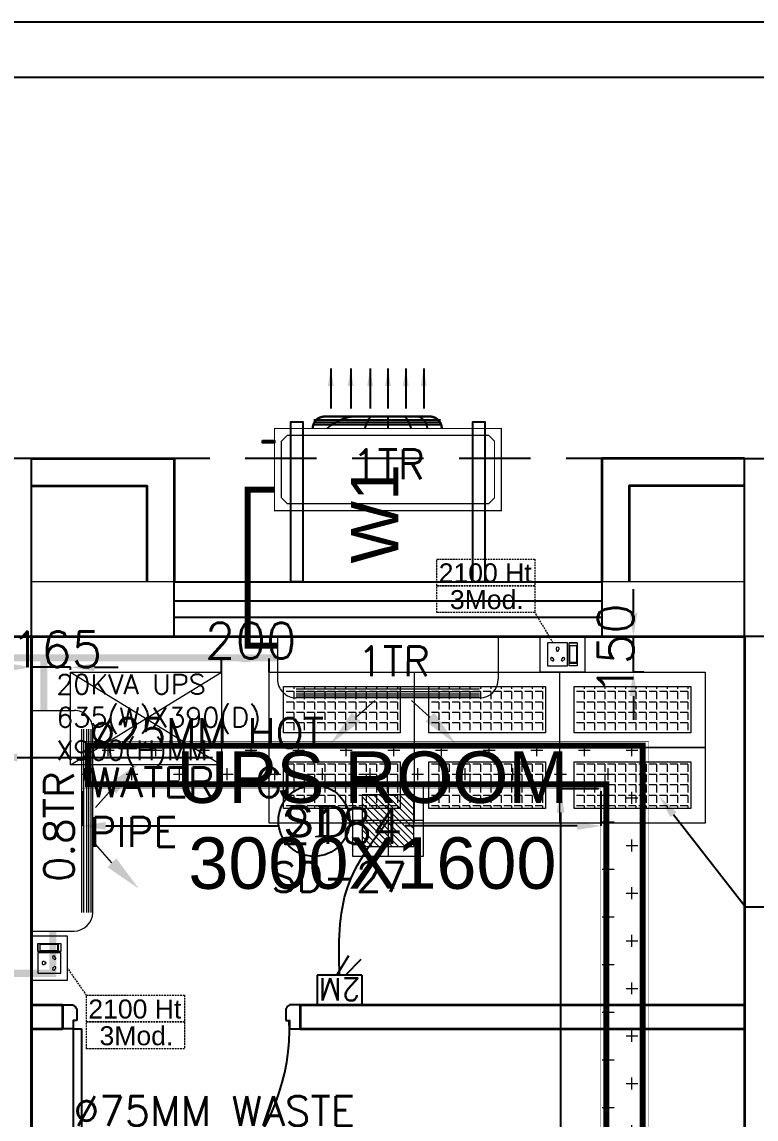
# Model space of a CAD drawing. Extents: x 3550807 to 4078732, y -628171 to -515859.
# Drawn here: x 3678545 to 3681634, y -593237 to -588620 of the extents above; entities that cross this region are included whole.
import ezdxf
from ezdxf import colors
from ezdxf.entities.mleader import LeaderData, LeaderLine
from ezdxf.math import Vec2, Vec3

# ---------------------------------------------------------------- set-up
doc = ezdxf.new("R2010")
doc.units = 0
doc.header["$LTSCALE"] = 6
doc.header["$MEASUREMENT"] = 0
for name, pattern in [('1', [0]), ('CONTINU', [0]), ('DASHED2', [0.375, 0.25, -0.125]), ('HIDDEN', [0.375, 0.25, -0.125])]:
    doc.linetypes.add(name, pattern=pattern)
doc.layers.get('0').update_dxf_attribs({"linetype": 'CONTINUOUS'})
doc.layers.get('Defpoints').update_dxf_attribs({"linetype": 'CONTINUOUS'})
for name, color, linetype in [('24W UPS POWER LIGHT', 5, 'CONTINUOUS'), ('Chajja', 7, 'CONTINUOUS'), ('COL', 5, 'CONTINUOUS'), ('DOOR', 44, 'CONTINUOUS'), ('ELE-2M UPS P.SB', 3, 'CONTINUOUS'), ('FA-FIRE TEXT', 7, 'CONTINUOUS'), ('HVAC_HI_WALL_1TR', 1, 'CONTINUOUS'), ('JOINERY', 7, 'CONTINUOUS'), ('M HVAC HIGH WALL UNIT', 3, 'CONTINUOUS'), ('MEP_HVAC_COPPER_PIPE', 5, 'CONTINUOUS'), ('MEP_HVAC_DRAIN_PIPE', 7, 'CONTINUOUS'), ('MEP_HVAC_TEXT', 7, 'CONTINUOUS'), ('PL- WASTE PIPE', 6, 'CONTINUOUS'), ('PL-HOT WATER PIPE', 10, 'CONTINUOUS'), ('TEXT', 5, 'CONTINUOUS'), ('Window', 161, 'CONTINUOUS')]:
    doc.layers.add(name, color=color, linetype=linetype)
doc.layers.add('CFT_LOOPING', color=7, linetype='1', lineweight=0, true_color=0xd6d600)
for name, color, linetype, lineweight in [('ELE- DBS', 1, 'CONTINUOUS', 9), ('ELE-24W EMERGENCY  LED LIGHT', 5, 'CONTINUOUS', 18), ('ELE-CABLE TRAY', 31, 'CONTINUOUS', 18), ('ELE-GIEARTHING', 5, 'CONTINUOUS', 9), ('ELE. DB', 1, 'CONTINUOUS', 9), ('FA-BELOW SMOKE DERECTOR', 1, 'CONTINUOUS', 25), ('HTL-AC UNIT', 5, 'CONTINUOUS', 25), ('MEP_HVAC_VRF_COPPER_PIPE', 6, 'CONTINUOUS', 9), ('WALL', 10, 'CONTINUOUS', 35)]:
    doc.layers.add(name, color=color, linetype=linetype, lineweight=lineweight)
doc.layers.add('ELE-6A AC SOCKET', color=7, linetype='CONTINUOUS', true_color=0x00ceb6)
doc.layers.add('ELE-LIGHTING WIRING', color=7, linetype='CONTINUOUS', true_color=0x63d7b6)
doc.styles.add('ARIAL', font='arial.ttf')
doc.styles.add('PDF Times New Roman', font='times.ttf')
doc.styles.add('ROMANS', font='romans.shx')
doc.styles.get("Standard").update_dxf_attribs({"font": 'SIMPLEX'})
doc.styles.add('T 1-25', font='segoeui.ttf', dxfattribs={"width": 0.8, "height": 50})
doc.styles.add('VERDANA', font='verdana.ttf')
doc.dimstyles.new('AC DIM', dxfattribs={"dimtxt": 200, "dimasz": 200, "dimexe": 0.18, "dimexo": 50, "dimgap": 50, "dimtad": 1, "dimdec": 0, "dimzin": 12, "dimdsep": 46, "dimtxsty": 'ROMANS', "dimcen": 0, "dimclrt": 7, "dimadec": 0, "dimazin": 0, "dimtfac": 1, "dimtdec": 0, "dimtix": 1, "dimtofl": 0, "dimtmove": 0, "dimatfit": 3, "dimfxl": 0, "dimtolj": 1, "dimtzin": 12, "dimarcsym": 0})
doc.dimstyles.new('D 1-25', dxfattribs={"dimtxt": 50, "dimasz": 12.5, "dimexe": 0, "dimexo": 10, "dimgap": 0, "dimtad": 0, "dimdec": 0, "dimzin": 0, "dimdsep": 46, "dimtxsty": 'T 1-25', "dimblk": 'ARCHTICK', "dimcen": 5, "dimclrd": 256, "dimclre": 256, "dimclrt": 256, "dimadec": 0, "dimazin": 0, "dimtfac": 50, "dimtdec": 0, "dimtmove": 1, "dimatfit": 2, "dimfxl": 0, "dimtolj": 1, "dimtzin": 0, "dimarcsym": 0})

# ---------------------------------------------------------------- blocks, each defined once
blk = doc.blocks.new('A$C19B8274B')
at = {"layer": 'DOOR', "color": 8}
for p, q in [((-45, 925), (-80, 925)), ((-80, 50), (-80, 925)), ((-45, 50), (-45, 925)), ((-45, 50), (-80, 50)), ((-940, -35), (-942.5, -35)), ((-60, -35), (-57.5, -35)), ((-955, -50), (-955, -47.5)), ((-45, -50), (-45, -47.5))]:
    blk.add_line(p, q, dxfattribs=at)
for points in [[(-940, 15), (-955, 15), (-955, 50), (-1000, 50), (-1000, -50), (-955, -50)], [(-60, 15), (-45, 15), (-45, 50), (0, 50), (0, -50), (-45, -50)], [(-940, -35), (-940, 15)], [(-60, -35), (-60, 15)]]:
    blk.add_lwpolyline(points, dxfattribs=at)
for centre, radius, start, end in [((-80, 50), 875, 90, 182.2924427752461), ((-955, -35), 12.5, 270, 0), ((-45, -35), 12.5, 180, 270)]:
    blk.add_arc(centre, radius, start, end, dxfattribs=at)
blk = doc.blocks.new('24w led emeregency')
at = {"layer": 'ELE-24W EMERGENCY  LED LIGHT'}
h = blk.add_hatch(dxfattribs=at)
h.set_pattern_fill('ANSI31', scale=166.666666666665, style=0)
h.set_pattern_definition([(45, (0, 0), (-14.73139127471959, 14.7313912747196), [])])
h.paths.add_polyline_path([(-115.397401795839, -115.397401795839), (-115.397401795839, 115.397401795839), (115.397401795839, 115.397401795839), (115.397401795839, -115.397401795839)])
at = {"layer": 'ELE-24W EMERGENCY  LED LIGHT', "color": 5}
for p, q in [((0, 160), (0, -160)), ((-160, 0), (160, 0))]:
    blk.add_line(p, q, dxfattribs=at)
for points in [[(-160, -160), (-160, 160), (160, 160), (160, -160)], [(-115.397401795839, -115.397401795839), (-115.397401795839, 115.397401795839), (115.397401795839, 115.397401795839), (115.397401795839, -115.397401795839)]]:
    blk.add_lwpolyline(points, close=True, dxfattribs=at)
blk = doc.blocks.new('2M UPS SB')
at = {"layer": 'ELE-2M UPS P.SB', "color": 3}
for p, q in [((-133.7655910551548, 160), (-69.26612788438797, 265.2194964364171)), ((-88.23655763268471, 160), (-3.38374388217926, 244.8528137430549)), ((-240, 160), (-240, 0)), ((0, 160), (-240, 160)), ((0, 160), (0, 0))]:
    blk.add_line(p, q, dxfattribs=at)
blk.add_text('2M', height=120, rotation=180, dxfattribs=at).set_placement((-6.021764248609543, 142.9791077449918))
blk = doc.blocks.new('3EWRWE')
at = {"layer": 'ELE- DBS'}
h = blk.add_hatch(dxfattribs=at)
h.set_pattern_fill('ANGLE', color=2, scale=6.247410374036594, angle=179.9999999999999)
h.set_pattern_definition([(179.9999999999999, (863804.8010544996, 517320.3389057914), (-5.87854682314948e-14, -43.63816146264563), [31.73684470010591, -11.90131676253971]), (269.9999999999999, (863804.8010544996, 517320.3389057914), (43.63816146264563, -6.145753496929002e-14), [31.73684470010591, -11.90131676253971])])
h.paths.add_polyline_path([(-60.15425592567772, 61.72987593861762), (-551.4654378360137, 61.72987593861762), (-551.4654378360137, 257.4896654611221), (-60.15425592567772, 257.4896654611221)])
h.paths.add_polyline_path([(-671.8303171815351, 61.72987593861762), (-1163.141499091871, 61.72987593861762), (-1163.141499091871, 257.4896654611221), (-671.8303171815351, 257.4896654611221)])
h.paths.add_polyline_path([(-1283.506378437858, 379.0807845427189), (-1774.817560348194, 379.0807845427189), (-1774.817560348194, 574.8405740652233), (-1283.506378437858, 574.8405740652233)])
h.paths.add_polyline_path([(-60.15425592567772, 379.0807845427189), (-551.4654378360137, 379.0807845427189), (-551.4654378360137, 574.8405740652233), (-60.15425592567772, 574.8405740652233)])
h.paths.add_polyline_path([(-671.8303171815351, 379.0807845427189), (-1163.141499091871, 379.0807845427189), (-1163.141499091871, 574.8405740652233), (-671.8303171815351, 574.8405740652233)])
h.paths.add_polyline_path([(-1283.506378437858, 61.72987593861762), (-1774.817560348194, 61.72987593861762), (-1774.817560348194, 257.4896654611221), (-1283.506378437858, 257.4896654611221)])
at = {"layer": 'ELE- DBS', "color": 3}
for p, q in [((-1223.323938743677, 317.3509086047998), (-1223.323938743677, 634.701817208901)), ((-611.6478774878196, 317.3509086047998), (-611.6478774878196, 634.701817208901)), ((-1223.323938743677, 0), (-1223.323938743677, 317.3509086047998)), ((-611.6478774878196, 0), (-611.6478774878196, 317.3509086047998))]:
    blk.add_line(p, q, dxfattribs=at)
for points in [[(0, 317.3509086047998), (-1835, 317.3509086047998), (-1835, 634.701817208901), (0, 634.701817208901)], [(-1283.506378437858, 379.0807845427189), (-1774.817560348194, 379.0807845427189), (-1774.817560348194, 574.8405740652233), (-1283.506378437858, 574.8405740652233)], [(-671.8303171815351, 379.0807845427189), (-1163.141499091871, 379.0807845427189), (-1163.141499091871, 574.8405740652233), (-671.8303171815351, 574.8405740652233)], [(-60.15425592567772, 379.0807845427189), (-551.4654378360137, 379.0807845427189), (-551.4654378360137, 574.8405740652233), (-60.15425592567772, 574.8405740652233)], [(0, 0), (-1835, 0), (-1835, 317.3509086047998), (0, 317.3509086047998)], [(-1283.506378437858, 61.72987593861762), (-1774.817560348194, 61.72987593861762), (-1774.817560348194, 257.4896654611221), (-1283.506378437858, 257.4896654611221)], [(-671.8303171815351, 61.72987593861762), (-1163.141499091871, 61.72987593861762), (-1163.141499091871, 257.4896654611221), (-671.8303171815351, 257.4896654611221)], [(-60.15425592567772, 61.72987593861762), (-551.4654378360137, 61.72987593861762), (-551.4654378360137, 257.4896654611221), (-60.15425592567772, 257.4896654611221)]]:
    blk.add_lwpolyline(points, close=True, dxfattribs=at)
blk = doc.blocks.new('*D170')
at = {"layer": 'Defpoints', "color": 0, "linetype": 'ByBlock', "transparency": 16777216}
for p in [(3679584.714830325, -591298.5868313808), (3679384.714830325, -591365.37485954), (3679584.714830325, -591365.37485954)]:
    blk.add_point(p, dxfattribs=at)
at = {"layer": 'ELE-CABLE TRAY', "color": 7, "lineweight": -2, "transparency": 16777216}
for p, q in [((3679384.714830325, -591355.37485954), (3679384.714830325, -591298.5868313808)), ((3679484.714830325, -591298.5868313808), (3679484.714830325, -591298.5868313808)), ((3679584.714830325, -591355.37485954), (3679584.714830325, -591298.5868313808))]:
    blk.add_line(p, q, dxfattribs=at)
at = {"layer": 'ELE-CABLE TRAY', "color": 7, "linetype": 'ByBlock', "transparency": 16777216}
for points in [[(3679484.714830325, -591281.9201647142), (3679484.714830325, -591315.2534980475), (3679384.714830325, -591298.5868313808)], [(3679484.714830325, -591315.2534980475), (3679484.714830325, -591281.9201647142), (3679584.714830325, -591298.5868313808)]]:
    blk.add_solid(points, dxfattribs=at)
at = {"layer": 'ELE-CABLE TRAY', "color": 7, "linetype": 'ByBlock', "transparency": 16777216, "insert": (3679507.214847126, -591223.5868313808), "char_height": 150, "attachment_point": 5, "style": 'ROMANS'}
blk.add_mtext('\\A1;200', dxfattribs=at)
blk = doc.blocks.new('*D171')
at = {"layer": 'Defpoints', "color": 0, "linetype": 'ByBlock', "transparency": 16777216}
for p in [(3678584.52721657, -591335.3572880513), (3678584.52721657, -591356.3237228213), (3678749.533012142, -591356.3212707468)]:
    blk.add_point(p, dxfattribs=at)
at = {"layer": 'ELE-CABLE TRAY', "color": 7, "lineweight": -2, "transparency": 16777216}
for p, q in [((3678484.52721657, -591335.3572880513), (3678384.52721657, -591335.3572880513)), ((3678584.52721657, -591346.3237228213), (3678584.52721657, -591335.3572880513)), ((3678749.533012142, -591335.3572880513), (3678584.52721657, -591335.3572880513)), ((3678749.533012142, -591346.3212707468), (3678749.533012142, -591335.3572880513)), ((3678849.533012142, -591335.3572880513), (3678949.533012142, -591335.3572880513))]:
    blk.add_line(p, q, dxfattribs=at)
at = {"layer": 'ELE-CABLE TRAY', "color": 7, "linetype": 'ByBlock', "transparency": 16777216}
for points in [[(3678484.52721657, -591352.0239547179), (3678484.52721657, -591318.6906213847), (3678584.52721657, -591335.3572880513)], [(3678849.533012142, -591318.6906213847), (3678849.533012142, -591352.0239547179), (3678749.533012142, -591335.3572880513)]]:
    blk.add_solid(points, dxfattribs=at)
at = {"layer": 'ELE-CABLE TRAY', "color": 7, "linetype": 'ByBlock', "transparency": 16777216, "insert": (3678689.530131157, -591260.3572880513), "char_height": 150, "attachment_point": 5, "style": 'ROMANS'}
blk.add_mtext('\\A1;165', dxfattribs=at)
blk = doc.blocks.new('*D172')
at = {"layer": 'Defpoints', "color": 0, "linetype": 'ByBlock', "transparency": 16777216}
for p in [(3681117.640668883, -591206.3203238554), (3681171.497704394, -591206.3203238554), (3681171.497704394, -591356.3212707468)]:
    blk.add_point(p, dxfattribs=at)
at = {"layer": 'ELE-CABLE TRAY', "color": 7, "lineweight": -2, "transparency": 16777216}
for p, q in [((3681117.640668883, -591106.3203238554), (3681117.640668883, -591006.3203238554)), ((3681161.497704394, -591206.3203238554), (3681117.640668883, -591206.3203238554)), ((3681117.640668883, -591356.3212707468), (3681117.640668883, -591206.3203238554)), ((3681161.497704394, -591356.3212707468), (3681117.640668883, -591356.3212707468)), ((3681117.640668883, -591456.3212707468), (3681117.640668883, -591556.3212707468))]:
    blk.add_line(p, q, dxfattribs=at)
at = {"layer": 'ELE-CABLE TRAY', "color": 7, "linetype": 'ByBlock', "transparency": 16777216}
for points in [[(3681100.974002217, -591106.3203238554), (3681134.30733555, -591106.3203238554), (3681117.640668883, -591206.3203238554)], [(3681134.30733555, -591456.3212707468), (3681100.974002217, -591456.3212707468), (3681117.640668883, -591356.3212707468)]]:
    blk.add_solid(points, dxfattribs=at)
at = {"layer": 'ELE-CABLE TRAY', "color": 7, "linetype": 'ByBlock', "transparency": 16777216, "insert": (3681042.640668883, -591258.8207804997), "char_height": 150, "attachment_point": 5, "rotation": 90, "style": 'ROMANS'}
blk.add_mtext('\\A1;150', dxfattribs=at)
blk = doc.blocks.new('EQ2WE')
at = {"layer": 'ELE-6A AC SOCKET', "lineweight": 0}
for p, q in [((-98.74961535586044, 169.5296093540965), (-215.4297063327394, 169.5296093540965)), ((-215.4297063327394, 169.5296093540965), (-215.4297063327394, 36.34056040062569)), ((-98.74961535586044, 36.34056040062569), (-98.74961535586044, 169.5296093540965)), ((-91.01605767477304, 36.34056040062569), (-91.01605767477304, 169.5296093540965)), ((-91.01605767477304, 169.5296093540965), (-44.61471158778295, 169.5296093540965)), ((-44.61471158778295, 169.5296093540965), (-91.01605767477304, 169.5296093540965)), ((-87.14927883446217, 50.84098105295561), (-87.14927883446217, 155.0291887017665)), ((-87.14927883446217, 155.0291887017665), (-48.48149042809382, 155.0291887017665)), ((-48.48149042809382, 155.0291887017665), (-48.48149042809382, 50.84098105295561)), ((-44.61471158778295, 169.5296093540965), (-44.61471158778295, 36.34056040062569)), ((-44.61471158778295, 169.5296093540965), (-44.61471158778295, 36.34056040062569)), ((-215.4297063327394, 36.34056040062569), (-98.74961535586044, 36.34056040062569)), ((-44.61471158778295, 36.34056040062569), (-91.01605767477304, 36.34056040062569)), ((-48.48149042809382, 55.48111566121224), (-87.14927883446217, 55.48111566121224)), ((-48.48149042809382, 50.84098105295561), (-87.14927883446217, 50.84098105295561))]:
    blk.add_line(p, q, dxfattribs=at)
blk.add_lwpolyline([(0, 0), (-257.3377121933736, 0), (-257.3377121933736, 205.8701697547222), (0, 205.8701697547222)], close=True, dxfattribs=at)
for centre, radius, start, end in [((-157.0896608447656, 135.8136806810508), 9.081299729220849, 307.1583653148004, 232.8416346884283), ((-157.0896608447656, 126.7304949983954), 5.787476604568305, 161.4031195280473, 18.59688047086035), ((-190.3405810883269, 76.93636897683609), 7.825907300167327, 5.268912887902898, 272.5100337055451), ((-184.1718958457932, 71.55308571003843), 6.314391276533496, 202.6838099291593, 75.09513666362629), ((-130.0074258428067, 71.55308571003843), 6.314391276533496, 104.9048633363737, 337.3161900708406), ((-123.8387406007387, 76.93636897683609), 7.825907300167327, 267.4899662944549, 174.7310871120971)]:
    blk.add_arc(centre, radius, start, end, dxfattribs=at)
blk = doc.blocks.new('SMOKE DETECTOR')
at = {"layer": 'FA-BELOW SMOKE DERECTOR', "color": 7}
blk.add_circle((931028.7306233168, -118293.8702529273), 166.0108993562608, dxfattribs=at)
at = {"layer": 'FA-BELOW SMOKE DERECTOR', "insert": (930887.0836242564, -118372.9609814075), "char_height": 150, "attachment_point": 7, "style": 'PDF Times New Roman'}
blk.add_mtext('{\\fArial|b0|i0|c0|p34;S}D', dxfattribs=at)
blk = doc.blocks.new('*D179')
at = {"layer": 'Defpoints', "color": 0, "linetype": 'ByBlock', "transparency": 16777216}
for p in [(3680810.97311398, -591847.2087069355), (3680980.853524506, -591847.2087069355), (3680977.524987439, -598370.0736272633)]:
    blk.add_point(p, dxfattribs=at)
at = {"layer": 'ELE-CABLE TRAY', "color": 7, "lineweight": -2, "transparency": 16777216}
for p, q in [((3680970.853524506, -591847.2087069355), (3680810.97311398, -591847.2087069355)), ((3680810.97311398, -591947.2087069355), (3680810.97311398, -594848.3911670991)), ((3680810.97311398, -598270.0736272633), (3680810.97311398, -595368.8911670991)), ((3680967.524987439, -598370.0736272633), (3680810.97311398, -598370.0736272633))]:
    blk.add_line(p, q, dxfattribs=at)
at = {"layer": 'ELE-CABLE TRAY', "color": 7, "linetype": 'ByBlock', "transparency": 16777216}
for points in [[(3680827.639780646, -591947.2087069355), (3680794.306447313, -591947.2087069355), (3680810.97311398, -591847.2087069355)], [(3680794.306447313, -598270.0736272633), (3680827.639780646, -598270.0736272633), (3680810.97311398, -598370.0736272633)]]:
    blk.add_solid(points, dxfattribs=at)
at = {"layer": 'ELE-CABLE TRAY', "color": 7, "linetype": 'ByBlock', "transparency": 16777216, "insert": (3680810.97311398, -595108.6411670994), "char_height": 150, "attachment_point": 5, "rotation": 90, "style": 'ROMANS'}
blk.add_mtext('\\A1;6523', dxfattribs=at)
blk = doc.blocks.new('*D180')
at = {"layer": 'Defpoints', "color": 0, "linetype": 'ByBlock', "transparency": 16777216}
for p in [(3678797.213941074, -591847.2087069355), (3680980.853524506, -591847.2087069355), (3678797.213941074, -592003.1926629045)]:
    blk.add_point(p, dxfattribs=at)
at = {"layer": 'ELE-CABLE TRAY', "color": 7, "lineweight": -2, "transparency": 16777216}
for p, q in [((3678797.213941074, -591857.2087069355), (3678797.213941074, -592003.1926629045)), ((3680980.853524506, -591857.2087069355), (3680980.853524506, -592003.1926629045)), ((3678897.213941074, -592003.1926629045), (3679621.28373279, -592003.1926629045)), ((3680880.853524506, -592003.1926629045), (3680156.78373279, -592003.1926629045))]:
    blk.add_line(p, q, dxfattribs=at)
at = {"layer": 'ELE-CABLE TRAY', "color": 7, "linetype": 'ByBlock', "transparency": 16777216}
for points in [[(3678897.213941074, -591986.5259962379), (3678897.213941074, -592019.8593295711), (3678797.213941074, -592003.1926629045)], [(3680880.853524506, -592019.8593295711), (3680880.853524506, -591986.5259962379), (3680980.853524506, -592003.1926629045)]]:
    blk.add_solid(points, dxfattribs=at)
at = {"layer": 'ELE-CABLE TRAY', "color": 7, "linetype": 'ByBlock', "transparency": 16777216, "insert": (3679889.03373279, -592003.1926629045), "char_height": 150, "attachment_point": 5, "style": 'ROMANS'}
blk.add_mtext('\\A1;2184', dxfattribs=at)
blk = doc.blocks.new('HI WALL SPLIT AC UNIT')
at = {"layer": 'M HVAC HIGH WALL UNIT', "lineweight": 5}
for p, q in [((955021.308734272, -147903.7793801695), (955950.308734272, -147903.7793801695)), ((955021.308734272, -147903.7793801695), (955021.308734272, -148083.0293801695)), ((955950.308734272, -147903.7793801695), (955950.308734272, -148083.0293801695)), ((955100.0587342721, -148161.7793801695), (955871.5587342721, -148161.7793801695))]:
    blk.add_line(p, q, dxfattribs=at)
at = {"layer": 'M HVAC HIGH WALL UNIT', "color": 8, "lineweight": 5}
for p, q in [((955100.0587342721, -148115.5976393176), (955871.5587342721, -148115.5976393176)), ((955100.0587342721, -148124.8339212745), (955871.5587342721, -148124.8339212745)), ((955100.0587342721, -148136.3793978709), (955871.5587342721, -148136.3793978709)), ((955100.0587342721, -148145.6157625946), (955871.5587342721, -148145.6157625946)), ((955100.0587342721, -148154.8521273183), (955871.5587342721, -148154.8521273183))]:
    blk.add_line(p, q, dxfattribs=at)
at = {"layer": 'M HVAC HIGH WALL UNIT', "color": 7, "lineweight": 5}
for p, q in [((955309.1874327157, -148242.1703933137), (955386.7836686636, -148173.0146953518)), ((955619.061635639, -148242.1703933137), (955541.4653996913, -148173.0146953518))]:
    blk.add_line(p, q, dxfattribs=at)
at = {"layer": 'M HVAC HIGH WALL UNIT', "lineweight": 5}
for centre, radius, start, end in [((955100.0587342721, -148083.0293801693), 78.75, 179.9999999999788, 269.9999999999153), ((955871.5587342721, -148083.0293801693), 78.7500000000291, 270, 0)]:
    blk.add_arc(centre, radius, start, end, dxfattribs=at)
at = {"layer": 'M HVAC HIGH WALL UNIT', "color": 7, "lineweight": 5}
for points in [[(955328.0967511703, -148260.3775395913), (955290.2781142604, -148223.963247036), (955199.9445550499, -148355.6263040428)], [(955600.1523171841, -148260.3775395913), (955637.9709540937, -148223.963247036), (955728.3045133043, -148355.6263040428)]]:
    blk.add_solid(points, dxfattribs=at)
blk = doc.blocks.new('HI WALL SPLIT AC UNIT 1TR')
at = {"layer": 'M HVAC HIGH WALL UNIT', "color": 1, "lineweight": 5}
for p, q in [((1294404.320245413, -128751.9508093165), (1294404.320245413, -129680.9508093165)), ((1294404.320245413, -128751.9508093165), (1294583.570245413, -128751.9508093165)), ((1294662.320245413, -128830.7008093166), (1294662.320245413, -129602.2008093166)), ((1294404.320245413, -129680.9508093165), (1294583.570245413, -129680.9508093165))]:
    blk.add_line(p, q, dxfattribs=at)
at = {"layer": 'M HVAC HIGH WALL UNIT', "color": 8, "lineweight": 5}
for p, q in [((1294616.138504561, -128830.7008093166), (1294616.138504561, -129602.2008093166)), ((1294625.374786518, -128830.7008093166), (1294625.374786518, -129602.2008093166)), ((1294636.920263114, -128830.7008093166), (1294636.920263114, -129602.2008093166)), ((1294646.156627838, -128830.7008093166), (1294646.156627838, -129602.2008093166)), ((1294655.392992562, -128830.7008093166), (1294655.392992562, -129602.2008093166))]:
    blk.add_line(p, q, dxfattribs=at)
at = {"layer": 'M HVAC HIGH WALL UNIT', "color": 7, "lineweight": 5}
for p, q in [((1294742.711258557, -129039.8295077601), (1294673.555560595, -129117.425743708)), ((1294742.711258557, -129349.7037106835), (1294673.555560595, -129272.1074747357))]:
    blk.add_line(p, q, dxfattribs=at)
at = {"layer": 'M HVAC HIGH WALL UNIT', "color": 1, "lineweight": 5}
for centre, radius, start, end in [((1294583.570245413, -128830.7008093166), 78.75, 0, 90), ((1294583.570245413, -129602.2008093166), 78.7500000000291, 270, 0)]:
    blk.add_arc(centre, radius, start, end, dxfattribs=at)
at = {"layer": 'M HVAC HIGH WALL UNIT', "color": 7, "lineweight": 5}
for points in [[(1294760.918404835, -129058.7388262148), (1294724.50411228, -129020.9201893049), (1294856.167169286, -128930.5866300943)], [(1294760.918404835, -129330.7943922286), (1294724.50411228, -129368.6130291382), (1294856.167169286, -129458.9465883487)]]:
    blk.add_solid(points, dxfattribs=at)
blk = doc.blocks.new('ODU')
at = {"layer": 'HTL-AC UNIT'}
for p, q in [((3484013.200113567, -610684.4664987052, 0.0005951086071610628), (3483479.761708657, -610684.4664987052, 0.0005951086071610628)), ((3483791.480911112, -610668.6237657337, 0.0005951086071610628), (3483791.480911112, -610718.6237657318, 0.0005951086071610628)), ((3484013.200113567, -610694.1598104654, 0.0005951086071610628), (3483479.761708657, -610694.1598104654, 0.0005951086071610628)), ((3484013.200113567, -610703.8531222238, 0.0005951086071610628), (3483479.761708657, -610703.8531222238, 0.0005951086071610628))]:
    blk.add_line(p, q, dxfattribs=at)
at = {"layer": 'HTL-AC UNIT', "elevation": 0.0005951086071610628}
for points in [[(3483383.038391656, -611364.6237657287), (3483383.038391656, -610691.2941056105), (3483433.038391656, -610691.2941056105), (3483433.038391656, -611364.6237657287), (3483383.038391656, -611364.6237657287)], [(3484148.798999058, -611364.6237657287), (3484148.798999058, -610691.2941056105), (3484198.798999058, -610691.2941056105), (3484198.798999058, -611364.6237657287), (3484148.798999058, -611364.6237657287)]]:
    blk.add_lwpolyline(points, dxfattribs=at)
at = {"layer": 'HTL-AC UNIT', "const_width": 10, "elevation": 0.0005951086071610628}
blk.add_lwpolyline([(3483475.058633203, -610718.6237657337), (3483475.058633203, -610718.6237657337, -0.4142135623730951), (3483525.058633203, -610668.6237657337), (3483967.903189021, -610668.6237657337, -0.4142135623730951), (3484017.903189021, -610718.6237657337), (3484017.903189021, -610718.6237657337)], format="xyb", dxfattribs=at)
at = {"layer": 'HTL-AC UNIT', "const_width": 5, "elevation": 0.0005951086071610628}
for points in [[(3483313.798999058, -610718.6237657318), (3484268.798999058, -610718.6237657318), (3484268.798999058, -611064.6237657318), (3483313.798999058, -611064.6237657318)], [(3483367.826287694, -610747.651054368), (3484214.771710422, -610747.651054368), (3484239.771710422, -610772.651054368), (3484239.771710422, -611010.5964770956), (3484214.771710422, -611035.5964770956), (3483367.826287694, -611035.5964770956), (3483342.826287694, -611010.5964770956), (3483342.826287694, -610772.651054368)]]:
    blk.add_lwpolyline(points, close=True, dxfattribs=at)
at = {"layer": 'HTL-AC UNIT', "elevation": 0.0005951086071610628}
blk.add_lwpolyline([(3483263.798999056, -610769.1575213323), (3483313.798999056, -610769.1575213323), (3483313.798999056, -610779.1575213323), (3483263.798999056, -610779.1575213323)], close=True, dxfattribs=at)
at = {"layer": 'HTL-AC UNIT'}
for centre, radius, start, end in [((3483666.176587167, -610864.3737876163, 0.0005951086071610628), 195.957629791482, 87.36235198409709, 131.9452961393248), ((3483789.0798394, -610736.5881410023, 0.0005951086071610628), 96.57893493258844, 135.2739001422729, 169.2801411992079), ((3483793.881982824, -610736.5881410023, 0.0005951086071610628), 96.57893493258844, 10.71985880079216, 44.72609985772714), ((3483907.767385729, -610718.6237657337, 0.0005951086071610628), 49.9999999999127, 0, 90)]:
    blk.add_arc(centre, radius, start, end, dxfattribs=at)
for points in [[(3483550.963916721, -610465.7133055168, 0.0005951086071610628), (3483550.963916721, -610635.2373082364, 0.0005951086071610628)], [(3483634.722413917, -610465.7133055168, 0.0005951086071610628), (3483634.722413917, -610635.2373082364, 0.0005951086071610628)], [(3483716.222413917, -610465.7133055168, 0.0005951086071610628), (3483716.222413917, -610635.2373082364, 0.0005951086071610628)], [(3483791.480911112, -610465.7133055168, 0.0005951086071610628), (3483791.480911112, -610635.2373082364, 0.0005951086071610628)], [(3483866.739408307, -610465.7133055168, 0.0005951086071610628), (3483866.739408307, -610635.2373082364, 0.0005951086071610628)], [(3483941.997905503, -610465.7133055168, 0.0005951086071610628), (3483941.997905503, -610635.2373082364, 0.0005951086071610628)]]:
    blk.add_leader(points, dimstyle='AC DIM', override={"dimasz": 75, "dimtad": 0}, dxfattribs=at)

msp = doc.modelspace()

# ---------------------------------------------------------------- hatches: boundary and pattern name
at = {"layer": 'ELE-CABLE TRAY', "linetype": 'ByBlock'}
h = msp.add_hatch(dxfattribs=at)
h.set_pattern_fill('CROSS', color=256, scale=400.7856)
h.set_pattern_definition([(0, (-95816.74659262784, 4383.641379792942), (100.1964, 100.1964), [50.0982, -150.2946]), (90, (-95791.69749262789, 4358.592279792996), (-100.1964, 100.1964), [50.0982, -150.2946])])
h.paths.add_polyline_path([(3681180.853524506, -598370.0736272633), (3681180.853524506, -591647.2087069355), (3678797.213941074, -591647.2087069355), (3678797.213941074, -591847.2087069355), (3680980.853524506, -591847.2087069355), (3680980.853524506, -598370.0736272633)])

# ---------------------------------------------------------------- linework, layer by layer
for points in [[(3694998.730171057, -588619.6529883851), (3694998.730171057, -620631.0736272633), (3649917.524987438, -620631.0736272633), (3649917.524987438, -588619.6529883851)], [(3694766.897750438, -588851.485409002), (3694766.897750438, -620399.2412066456), (3650149.357408056, -620399.2412066456), (3650149.357408056, -588851.485409002)]]:
    msp.add_lwpolyline(points, close=True)
at = {"layer": 'CFT_LOOPING', "color": 7, "linetype": 'DASHED2', "ltscale": 5}
for p, q in [((3680780.232106679, -591232.7985847277), (3680703.512083376, -591105.0584765434)), ((3678816.450823744, -592715.475406354), (3678734.545094625, -592598.123775213))]:
    msp.add_line(p, q, dxfattribs=at)
for points in [[(3680290.916095368, -590880.0584765434), (3680703.512083376, -590880.0584765434), (3680703.512083376, -590992.5584765434), (3680290.916095368, -590992.5584765434)], [(3680290.916095368, -590992.5584765434), (3680703.512083376, -590992.5584765434), (3680703.512083376, -591105.0584765434), (3680290.916095368, -591105.0584765434)], [(3678816.450823744, -592715.475406354), (3679229.046811753, -592715.475406354), (3679229.046811753, -592827.975406354), (3678816.450823744, -592827.975406354)], [(3678816.450823744, -592827.975406354), (3679229.046811753, -592827.975406354), (3679229.046811753, -592940.475406354), (3678816.450823744, -592940.475406354)]]:
    msp.add_lwpolyline(points, close=True, dxfattribs=at)
at = {"layer": 'Chajja', "color": 8, "linetype": 'HIDDEN', "ltscale": 200}
msp.add_line((3681584.524987439, -590456.3203238578), (3678584.524987439, -590456.3203238578), dxfattribs=at)
msp.add_line((3681584.524987439, -590456.3203238578), (3678584.524987439, -590456.3203238578), dxfattribs=at)
at = {"layer": 'COL', "color": 8}
for points in [[(3677834.524987438, -591206.3203238578), (3678584.524987438, -591206.3203238578), (3678584.524987438, -590456.3203238578), (3677834.524987438, -590456.3203238578)], [(3682334.524987438, -591206.3203238578), (3681584.524987438, -591206.3203238578), (3681584.524987438, -590456.3203238578), (3682334.524987438, -590456.3203238578)]]:
    msp.add_lwpolyline(points, close=True, dxfattribs=at)
at = {"layer": 'ELE- DBS', "color": 3}
for p, q in [((3678749.533012142, -591746.3212707492), (3679384.714830324, -591356.3212707492)), ((3678749.533012142, -591356.3212707492), (3679384.714830324, -591746.3212707492))]:
    msp.add_line(p, q, dxfattribs=at)
msp.add_lwpolyline([(3678749.533012142, -591746.3212707492), (3678749.533012142, -591356.3212707492), (3679384.714830324, -591356.3212707492), (3679384.714830324, -591746.3212707492)], close=True, dxfattribs=at)
at = {"layer": 'ELE-CABLE TRAY', "linetype": 'ByBlock', "const_width": 1.860566674603738}
msp.add_lwpolyline([(3681180.853524506, -598370.0736272633), (3681180.853524506, -591647.2087069355), (3678797.213941074, -591647.2087069355), (3678797.213941074, -591847.2087069355), (3680980.853524506, -591847.2087069355), (3680980.853524506, -598370.0736272633)], close=True, dxfattribs=at)
at = {"layer": 'ELE-GIEARTHING', "color": 26, "linetype": 'ByBlock', "const_width": 25}
msp.add_lwpolyline([(3681003.211585566, -598404.0736272633), (3681003.211585566, -591828.1233919795), (3678822.287711502, -591828.1233919795), (3678822.287711502, -591665.6946632533), (3681156.564504818, -591665.6946632533), (3681156.564504818, -598401.0736272633)], dxfattribs=at)
at = {"layer": 'ELE-LIGHTING WIRING', "color": 254, "linetype": 'ByBlock', "true_color": 0xdebad0}
msp.add_spline([(3679880.765797398, -592630.4601701756), (3679915.412254246, -592259.545132451), (3680085.004166243, -591980.4601701421)], degree=3, dxfattribs=at)
at = {"layer": 'MEP_HVAC_COPPER_PIPE', "linetype": 'ByBlock', "const_width": 25}
msp.add_lwpolyline([(3679620.024987439, -591244.2373379747), (3679494.660092644, -591244.2373379747), (3679494.660092644, -590588.0122294667), (3679607.024987438, -590588.0122294667)], dxfattribs=at)
at = {"layer": 'MEP_HVAC_DRAIN_PIPE', "linetype": 'ByBlock', "const_width": 30}
for points in [[(3679620.024987439, -591295.9453238582), (3675959.680152094, -591295.9453238582)], [(3678636.838453355, -591516.8203238245), (3678636.838453355, -591295.9453238582)]]:
    msp.add_lwpolyline(points, dxfattribs=at)
at = {"layer": 'MEP_HVAC_VRF_COPPER_PIPE', "color": 6, "linetype": 'ByBlock', "const_width": 30, "elevation": -0.006222254567006757}
msp.add_lwpolyline([(3675899.288931763, -594854.9170493123), (3678260.008798883, -594854.9170493123), (3678260.008798883, -592623.207719122), (3678674.161504354, -592623.207719122), (3678674.161504353, -592445.8203238245)], dxfattribs=at)
at = {"layer": 'WALL', "color": 8, "lineweight": 0}
for p, q in [((3681584.524987439, -590976.3203238578), (3678584.524987439, -590976.3203238578)), ((3681584.524987439, -591206.3203238578), (3678584.524987439, -591206.3203238578)), ((3681584.524987439, -594406.3203238578), (3681584.524987439, -591206.3203238583))]:
    msp.add_line(p, q, dxfattribs=at)
at = {"layer": 'WALL', "color": 8, "linetype": 'ByBlock'}
for p, q in [((3678584.524987438, -591206.3203238578), (3678584.572541153, -594406.3203238578)), ((3678584.572539964, -594406.2402883772), (3678584.524987438, -591206.3203238583)), ((3678584.548764296, -592756.3203237911), (3678715.044659265, -592756.3203237911)), ((3678715.044659265, -592756.3203237911), (3678715.044659265, -592856.3203237911)), ((3679715.044659265, -592756.3203237909), (3679715.044659265, -592856.3203237911)), ((3679715.044659265, -592756.3203237911), (3681584.524987439, -592756.3203237911)), ((3678584.548764296, -592856.3203237911), (3678715.044659265, -592856.3203237911)), ((3679715.044659265, -592856.3203237911), (3681584.524987439, -592856.3203237911))]:
    msp.add_line(p, q, dxfattribs=at)
for points in [[(3678584.524987438, -590456.3203238578), (3679184.524987439, -590456.3203238578), (3679184.524987439, -590976.3203238578)], [(3678584.524987438, -590456.3203238578), (3679184.524987439, -590456.3203238578), (3679184.524987439, -590976.3203238578)], [(3681584.524987438, -590456.3203238578), (3680984.524987439, -590456.3203238578), (3680984.524987439, -590976.3203238578)], [(3678584.524987438, -590571.3203238578), (3679069.524987439, -590571.3203238578), (3679069.524987439, -590976.3203238578)], [(3678584.524987438, -590571.3203238578), (3679069.524987439, -590571.3203238578), (3679069.524987439, -590976.3203238578)], [(3681584.524987438, -590571.3203238578), (3681099.524987439, -590571.3203238578), (3681099.524987439, -590976.3203238578)], [(3676174.680152094, -591206.3203238578), (3681584.524987438, -591206.3203238578), (3681584.524987438, -597171.3203238578)]]:
    msp.add_lwpolyline(points, dxfattribs=at)
at = {"layer": 'WALL', "color": 8, "linetype": 'ByBlock', "elevation": -1.455191522836685e-10}
for points in [[(3681584.524987438, -590456.3203238578), (3680984.524987439, -590456.3203238578), (3680984.524987439, -590976.3203238578)], [(3681584.524987438, -590571.3203238578), (3681099.524987439, -590571.3203238578), (3681099.524987439, -590976.3203238578)]]:
    msp.add_lwpolyline(points, dxfattribs=at)
at = {"layer": 'Window', "color": 8, "linetype": 'Continuous'}
for points in [[(3680984.524987439, -590976.3203238578), (3680984.524987439, -591206.3203238578), (3679184.524987439, -591206.3203238578), (3679184.524987439, -590976.3203238578)], [(3680984.524987439, -590976.3203238578), (3680984.524987439, -591206.3203238578), (3679184.524987439, -591206.3203238578), (3679184.524987439, -590976.3203238578)], [(3680984.524987439, -591056.3203238578), (3680984.524987439, -591126.3203238578), (3679184.524987439, -591126.3203238578), (3679184.524987439, -591056.3203238578)], [(3680984.524987439, -591056.3203238578), (3680984.524987439, -591126.3203238578), (3679184.524987439, -591126.3203238578), (3679184.524987439, -591056.3203238578)]]:
    msp.add_lwpolyline(points, close=True, dxfattribs=at)

# ---------------------------------------------------------------- block references
at = {"layer": '24W UPS POWER LIGHT', "lineweight": 9, "xscale": -0.9375000000222322, "yscale": 0.9375000000222322, "zscale": 0.9375000000222322}
msp.add_blockref('24w led emeregency', (3680085.00416623, -591980.930389645), dxfattribs=at)
at = {"layer": 'ELE-2M UPS P.SB', "color": 6, "xscale": 0.7812500000005363, "yscale": 0.7812500000005363, "zscale": 0.7812500000005363}
msp.add_blockref('2M UPS SB', (3679974.515797398, -592755.4601701758), dxfattribs=at)
at = {"layer": 'ELE-6A AC SOCKET', "color": 254, "linetype": 'ByBlock', "true_color": 0xdebad0, "xscale": 0.7286145446852714, "yscale": 0.7286145446852714, "zscale": 0.7286145446852714}
msp.add_blockref('EQ2WE', (3680912.922144973, -591356.320323858), dxfattribs=at)
at = {"layer": 'ELE-6A AC SOCKET', "color": 254, "linetype": 'ByBlock', "true_color": 0xdebad0, "xscale": 0.7286145446852714, "yscale": 0.7286145446852714, "zscale": 0.7286145446852714, "rotation": 90}
msp.add_blockref('EQ2WE', (3678734.545094625, -592465.6296559065), dxfattribs=at)
at = {"layer": 'ELE. DB', "linetype": 'ByBlock'}
msp.add_blockref('3EWRWE', (3681419.714830324, -591991.0230879581), dxfattribs=at)
at = {"layer": 'FA-BELOW SMOKE DERECTOR', "color": 6, "xscale": 0.9035551315104862, "yscale": 0.9035551315104862, "zscale": 0.9035551315104862}
msp.add_blockref('SMOKE DETECTOR', (2838538.057981075, -485096.2179487837), dxfattribs=at)
at = {"layer": 'HTL-AC UNIT', "linetype": 'ByBlock'}
msp.add_blockref('ODU', (196293.2259883801, 20388.30344187084, -0.000595108621712978), dxfattribs=at)
at = {"layer": 'HVAC_HI_WALL_1TR', "rotation": 270}
msp.add_blockref('HI WALL SPLIT AC UNIT 1TR', (3809300.975796755, 703197.9999215547), dxfattribs=at)
at = {"layer": 'M HVAC HIGH WALL UNIT', "color": 1, "rotation": 89.99999999999999}
msp.add_blockref('HI WALL SPLIT AC UNIT', (3530680.757124184, -1547467.129058097), dxfattribs=at)
at = {"layer": 'WALL', "color": 8, "linetype": 'ByBlock', "rotation": 180.0000000000156}
msp.add_blockref('A$C19B8274B', (3678715.044659265, -592806.3203237911), dxfattribs=at)

# ---------------------------------------------------------------- texts
at = {"layer": 'ELE. DB', "color": 0, "insert": (3678689.271851465, -591365.3748595425), "char_height": 83.33461325020303, "width": 1525.509217719082, "attachment_point": 1}
msp.add_mtext('{\\Fromans.shx|c0;20KVA UPS\\P635(W)X390(D)\\PX900(H)MM\\P} ', dxfattribs=at)
at = {"layer": 'FA-FIRE TEXT', "color": 200, "linetype": 'CONTINU', "insert": (3679592.280103513, -592156.0468148324), "char_height": 125, "width": 349.8378647597838, "attachment_point": 1, "style": 'ROMANS'}
msp.add_mtext('{\\C256;SD-27}', dxfattribs=at)
at = {"layer": 'JOINERY', "color": 8, "style": 'ARIAL', "width": 0.9999999966184663}
for p in [(3680128.804817898, -590898.8429833989), (3680128.804817897, -590898.8429833989)]:
    msp.add_text('W1', height=200, rotation=90, dxfattribs=at).set_placement(p)
at = {"layer": 'MEP_HVAC_TEXT', "color": 0, "char_height": 125, "width": 1718.698670698463, "attachment_point": 3, "style": 'VERDANA'}
for s, insert, rotation in [('{\\Fromans|c0;\\C256;1TR}', (3680239.720211093, -590418.349212183), 359.99312459720403), ('{\\Fromans|c0;\\C256;1TR}', (3680261.575292741, -591247.3263372901), 359.99312459720403), ('{\\Fromans|c0;\\C256;0.8TR}', (3678638.064189606, -591773.0538337528), 89.99312459720403)]:
    msp.add_mtext(s, dxfattribs=dict(at, insert=insert, rotation=rotation))
at = {"layer": 'PL- WASTE PIPE', "linetype": 'ByBlock', "ltscale": 5, "insert": (3678762.300403375, -593139.8016278578), "char_height": 124.9999999977931, "width": 1332.590875704529, "attachment_point": 1, "style": 'ROMANS'}
msp.add_mtext('%%c75MM WASTE WATER PIPE', dxfattribs=at)
at = {"layer": 'PL-HOT WATER PIPE', "color": 11, "true_color": 0xf75178, "insert": (3678829.664899954, -591549.3618807204), "char_height": 124.9999999977931, "width": 1179.377144230064, "attachment_point": 1, "style": 'ROMANS'}
msp.add_mtext('%%c25MM HOT WATER  GI PIPE', dxfattribs=at)
at = {"layer": 'TEXT', "color": 7, "char_height": 80, "attachment_point": 1}
for s, insert, width in [('\\A1;{\\fArial|b0|i0|c0|p34;2100 Ht}', (3680298.357935428, -590898.1366807179), 8957.987203209177), ('\\A1;{\\fArial|b0|i0|c0|p34;3Mod.}', (3680345.459025483, -591010.6366807226), 352.574825963015), ('\\A1;{\\fArial|b0|i0|c0|p34;2100 Ht}', (3678823.892663804, -592733.5536105285), 8957.987203209177), ('\\A1;{\\fArial|b0|i0|c0|p34;3Mod.}', (3678870.993753859, -592846.0536105331), 352.574825963015)]:
    msp.add_mtext(s, dxfattribs=dict(at, insert=insert, width=width))
at = {"layer": 'TEXT', "color": 8, "insert": (3680019.303359708, -591980.2851452535), "char_height": 216.75, "width": 2294.815376242172, "attachment_point": 5, "style": 'ARIAL'}
msp.add_mtext('UPS ROOM 3000X1600', dxfattribs=at)

# ---------------------------------------------------------------- dimensions: what is measured, and where the dimension line sits
at = {"layer": 'ELE-CABLE TRAY', "color": 21}
for base, p1, p2, picture, middle in [((3681117.640668883, -591206.3203238554), (3681171.497704394, -591356.3212707468), (3681171.497704394, -591206.3203238554), '*D172', (3681042.640668883, -591258.8207804997)), ((3680810.97311398, -591847.2087069355), (3680977.524987439, -598370.0736272633), (3680980.853524506, -591847.2087069355), '*D179', (3680810.97311398, -595108.6411670994))]:
    dim = msp.add_linear_dim(base=base, p1=p1, p2=p2, angle=90, dimstyle='D 1-25', override={"dimtxt": 150, "dimasz": 100, "dimtxsty": 'ROMANS', "dimclrd": 7, "dimclre": 7, "dimclrt": 7}, dxfattribs=at)
    dim.commit()
    dim.dimension.update_dxf_attribs({"geometry": picture, "text_midpoint": middle})
for base, p1, p2, picture, middle in [((3678584.52721657, -591335.3572880513), (3678749.533012142, -591356.3212707468), (3678584.52721657, -591356.3237228213), '*D171', (3678689.530131157, -591260.3572880513)), ((3679584.714830325, -591298.5868313808), (3679384.714830325, -591365.37485954), (3679584.714830325, -591365.37485954), '*D170', (3679507.214847126, -591223.5868313808)), ((3678797.213941074, -592003.1926629045), (3680980.853524506, -591847.2087069355), (3678797.213941074, -591847.2087069355), '*D180', (3679889.03373279, -592003.1926629045))]:
    dim = msp.add_linear_dim(base=base, p1=p1, p2=p2, dimstyle='D 1-25', override={"dimtxt": 150, "dimasz": 100, "dimtxsty": 'ROMANS', "dimclrd": 7, "dimclre": 7, "dimclrt": 7}, dxfattribs=at)
    dim.commit()
    dim.dimension.update_dxf_attribs({"geometry": picture, "text_midpoint": middle})

# ---------------------------------------------------------------- leaders
at = {"layer": 'PL-HOT WATER PIPE', "color": 11}
ml = msp.add_multileader_mtext('Standard', dxfattribs=at)
ml.set_content(' ', color=(247, 81, 120))
ml.set_leader_properties()
ml.build(insert=Vec2(0, 0))
ml.multileader.update_dxf_attribs({"text_right_attachment_type": 6, "dogleg_length": 481.5464338171296, "arrow_head_size": 99.99999999823451})
ctx = ml.context
ctx.base_point, ctx.char_height, ctx.arrow_head_size, ctx.landing_gap_size, ctx.plane_origin = Vec3(3679346.198645401, -591715.0001655498), 99.99999999823451, 99.99999999823451, 49.99999999911726, Vec3(3678211.093531169, -591715.0001655498)
ctx.right_attachment = 6
notes = []
notes.append((ctx, [(0, (1, 1, 0), (3678864.652211584, -591715.0001655498), (1, 0), 481.5464338171296, [(0, [(3678424.726909992, -591715.0001655498)], 0, [])])]))
ctx.mtext.insert, ctx.mtext.flow_direction = Vec3(3679396.1986454, -591655.0001655509), 5
at = {"layer": 'TEXT', "color": 0, "linetype": 'Continuous', "ltscale": 12}
ml = msp.add_multileader_mtext('Standard', dxfattribs=at)
ml.set_content(' ')
ml.set_leader_properties()
ml.build(insert=Vec2(0, 0))
ml.multileader.update_dxf_attribs({"dogleg_length": 412.4307421860285, "arrow_head_size": 100})
ctx = ml.context
ctx.base_point, ctx.arrow_head_size, ctx.plane_origin, ctx.plane_x_axis, ctx.plane_y_axis = Vec3(3682008.885651467, -592344.250562161), 100, Vec3(3681249.317483325, -592207.7461731753), Vec3(-1, 1.224646799147353e-16), Vec3(-1.224646799147353e-16, -1)
ctx.text_align_type = 2
notes.append((ctx, [(0, (1, 1, 0), (3681588.835861662, -592344.250562161), (1, -1.224646799147353e-16), 412.4307421860285, [(0, [(3681224.995491828, -591876.7816432156)], 0, [])])]))
ctx.mtext.insert, ctx.mtext.text_direction, ctx.mtext.rotation, ctx.mtext.alignment, ctx.mtext.flow_direction = Vec3(3682003.266603848, -592346.650562161), Vec3(-1, 1.224646799147353e-16), 3.141592653589793, 3, 5
for ctx, leaders in notes:
    for number, flags, end, landing, length, lines in leaders:
        leader = LeaderData()
        leader.index, (leader.has_last_leader_line, leader.has_dogleg_vector, leader.attachment_direction) = number, flags
        leader.last_leader_point, leader.dogleg_vector, leader.dogleg_length = Vec3(end), Vec3(landing), length
        for number, points, colour, breaks in lines:
            line = LeaderLine()
            line.index, line.vertices, line.color, line.breaks = number, Vec3.list(points), colors.encode_raw_color(colour), breaks
            leader.lines.append(line)
        ctx.leaders.append(leader)

doc.saveas('drawing.dxf')
